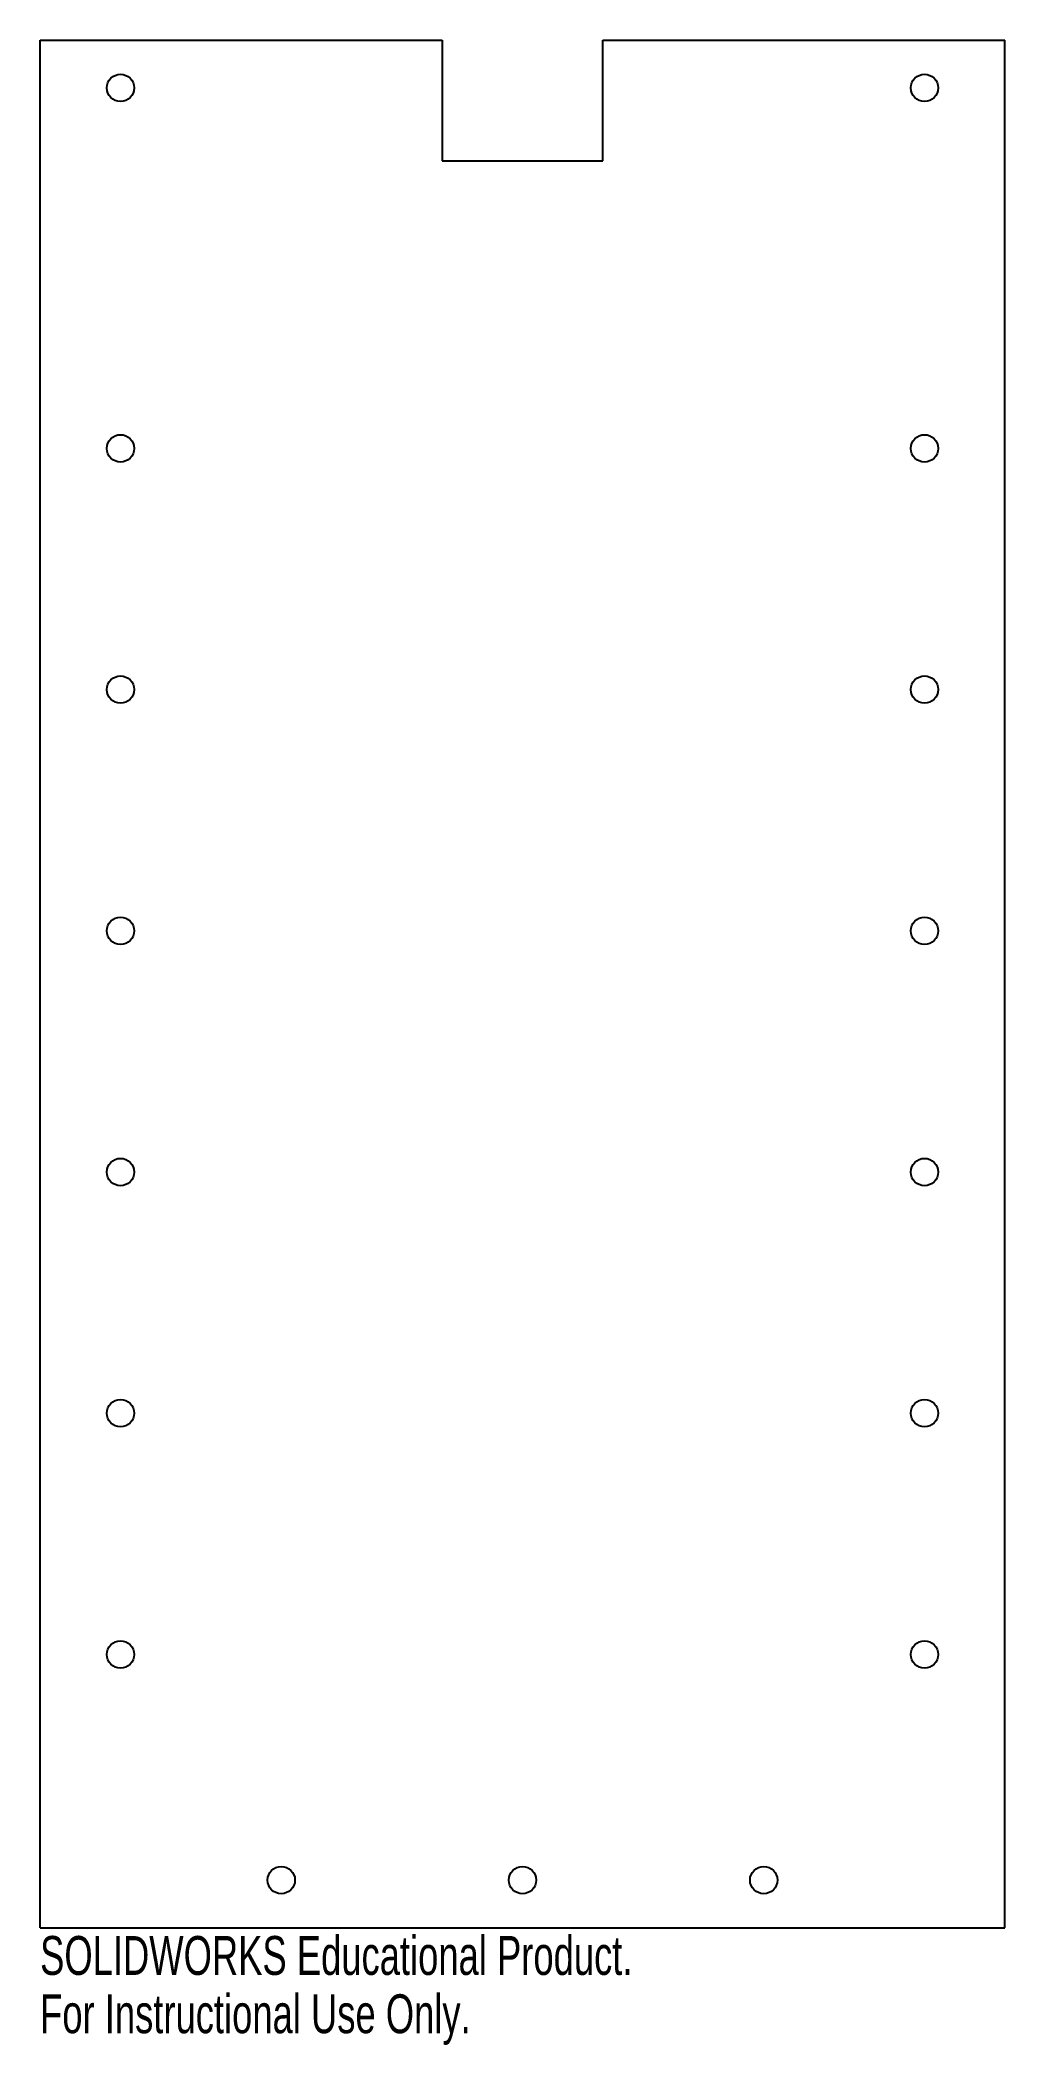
# Model space of a CAD drawing. Header units: millimetres. Extents: x 0 to 120, y -15 to 235.
import ezdxf

# ---------------------------------------------------------------- set-up
doc = ezdxf.new("R2010")
doc.units = ezdxf.units.MM
doc.styles.add('SLDTEXTSTYLE0', font='TXT', dxfattribs={"width": 0.7})

msp = doc.modelspace()

# ---------------------------------------------------------------- linework, layer by layer
at = {"color": 7, "linetype": 'Continuous', "lineweight": 25}
for p, q in [((0, 0), (0, 234.78)), ((0, 234.78), (50, 234.78)), ((50, 234.78), (50, 219.78)), ((70, 219.78), (70, 234.78)), ((70, 234.78), (120, 234.78)), ((120, 0), (120, 234.78)), ((50, 219.78), (70, 219.78)), ((0, 0), (120, 0))]:
    msp.add_line(p, q, dxfattribs=at)
for centre in [(10, 228.83), (110, 228.83), (10, 184), (110, 184), (10, 154), (110, 154), (10, 124), (110, 124), (10, 94), (110, 94), (10, 64), (110, 64), (10, 34), (110, 34), (30, 5.94), (60, 5.94), (90, 5.94)]:
    msp.add_circle(centre, 1.7, dxfattribs=at)

# ---------------------------------------------------------------- texts
at = {"color": 7, "linetype": 'Continuous', "char_height": 4.8336, "attachment_point": 1, "style": 'SLDTEXTSTYLE0'}
for s, insert in [('SOLIDWORKS Educational Product.', (0, -1.02)), ('For Instructional Use Only.', (0, -8.27))]:
    msp.add_mtext(s, dxfattribs=dict(at, insert=insert))

doc.saveas('drawing.dxf')
